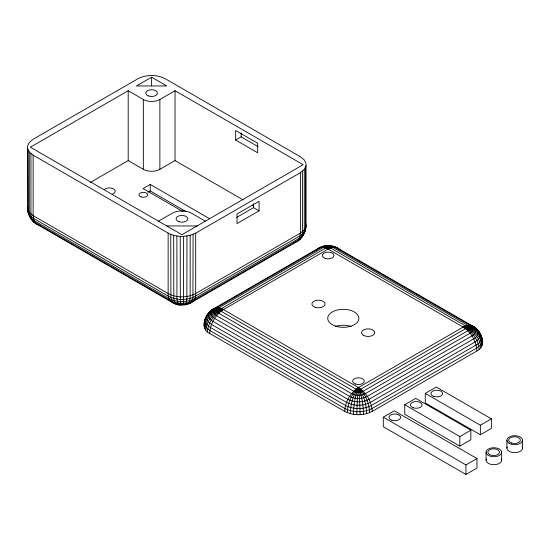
<?xml version="1.0" encoding="UTF-8"?>
<svg xmlns="http://www.w3.org/2000/svg" width="550" height="550" viewBox="0 0 550 550"><rect width="100%" height="100%" fill="white"/><g stroke="black" fill="none" stroke-linecap="round" stroke-linejoin="round"><path stroke-width="0.82" d="M204.043 326.466C203.679 319.667 207.178 312.847 212.898 309.169L319.303 247.741C324.72 244.908 331.595 244.908 337.012 247.741L473.722 326.673C481.594 331.341 487.231 345.737 476.946 350.941L372.24 411.393C363.811 415.8 353.121 415.8 344.692 411.393L209.681 333.444C202.482 330.289 203.184 321.124 206.862 315.583L206.463 316.814M356.764 414.645L357.376 398.454L358.462 387.53L463.169 327.078C466.586 324.988 471.845 324.122 474.636 327.656M353.423 414.301C353.664 405.206 354.998 395.986 358.462 387.53L223.451 309.581C215.751 304.157 207.577 311.953 205.219 319.124C204.738 322.795 207.542 325.827 210.506 327.525L345.517 405.467C353.444 409.612 363.488 409.612 371.408 405.467L476.114 345.022C486.042 340.478 479.442 328.776 472.024 325.689M350.233 413.634C350.57 404.449 353.052 395.051 358.462 387.53C366.499 392.624 371.841 401.885 372.24 411.393M347.291 412.651C347.676 403.329 351.532 393.882 358.462 387.53C365.399 393.882 369.256 403.329 369.641 412.651M209.681 333.444C210.072 323.936 215.421 314.676 223.451 309.581L328.157 249.129L332.867 247.369L337.012 247.741M344.692 411.393C345.084 401.885 350.433 392.624 358.462 387.53C363.88 395.051 366.362 404.449 366.699 413.634M207.494 331.939C207.893 322.252 214.699 313.418 223.451 309.581L217.999 308.337L213.194 309.155L209.928 311.623L207.157 315.012M205.796 330.241C206.174 320.403 214.301 312.201 223.451 309.581L217.415 308.914L212.107 310.248C209.612 312.991 211.619 317.034 214.596 318.416L349.607 396.364C355.032 399.197 361.9 399.197 367.317 396.364L472.024 335.913C475.743 334.373 477.07 329.058 473.426 326.652L468.627 325.834L463.169 327.078L328.157 249.129L323.448 247.369L319.303 247.741M204.634 328.398C204.964 318.491 214.17 311.032 223.451 309.581C218.446 308.846 213.022 309.746 209.041 313.032C207.453 316.346 210.004 319.832 212.898 321.358L347.909 399.307C354.372 402.683 362.56 402.683 369.016 399.307L473.722 338.855C485.203 332.069 471.316 323.104 463.169 327.078C471.199 332.179 476.547 341.433 476.946 350.941M204.71 321.901L204.923 319.859L206.064 318.044M305.442 167.613L305.442 228.064L305.154 230.78L304.012 232.595L300.19 235.751L195.484 296.196C187.186 300.541 176.653 300.541 168.355 296.196L33.344 218.247C29.796 216.37 27.307 212.726 27.5 208.636L27.5 146.224L29.253 142.45L33.131 139.246L137.837 78.801C146.266 74.394 156.956 74.394 165.385 78.801L300.396 156.75L304.281 159.947L306.034 163.721L306.034 226.133C305.718 232.265 302.342 238.143 297.179 241.471L190.774 302.899L187.213 304.343L182.772 304.982L183.219 304.411L183.59 299.399L183.617 236.356L190.156 235.345L195.697 233.104L300.396 172.659L304.281 169.455L306.034 165.681M306.034 226.133L304.281 229.907L300.396 233.104L195.697 293.556C187.268 297.962 176.577 297.962 168.142 293.556L33.131 215.607L29.253 212.41L27.5 208.636M305.078 230.856C305.903 228.133 306.384 224.984 305.442 222.241M326.858 246.228L327.305 245.657L328.157 249.129C331.581 245.451 337.219 246.489 340.086 250.195M27.796 211.379C28.916 216.473 31.948 221.141 36.355 223.974L173.064 302.899C175.319 303.724 179.444 306.116 181.342 304.384M329.457 246.228L329.003 245.657L328.157 249.129C324.734 245.451 319.089 246.489 316.222 250.195M208.457 313.988L209.633 311.946L212.898 309.169M297.179 241.471L301.916 237.222L304.858 231.516L302.919 235.627L300.149 239.016L298.698 239.938M293.507 242.907L295.481 242.454L297.969 240.391M296.883 241.484C300.712 239.834 302.631 235.606 302.582 231.605L302.582 171.153M128.191 90.729L30.374 147.201L181.919 234.699L303.153 164.704L175.031 90.729L159.878 99.481A11.688 6.751 0 0 1 143.344 99.481L128.191 90.729L128.191 160.579L90.399 182.401M151.614 77.206L136.455 85.958L166.767 85.958L151.614 77.206L151.614 85.766M128.191 160.579L143.344 169.331A11.688 6.751 0 0 0 159.878 169.331L175.031 160.579L243.169 199.918M209.509 218.659L150.233 184.442L143.069 188.574L183.081 211.674M235.647 140.044L257.689 152.769L257.689 143.227L235.647 130.501L235.647 140.044L241.161 136.861L258.06 146.623M148.088 192.191L150.233 190.953L185.797 211.482M158.496 221.176L172.274 213.221A13.64 7.872 0 0 1 191.565 213.221L205.343 221.176M236.658 217.408L253.557 207.653L259.071 210.836L259.071 201.286L237.029 214.019L237.029 223.561L259.071 210.836M383.288 417.182L394.309 410.822L476.967 458.542L476.967 468.091L465.946 474.451L383.288 426.731L383.288 417.182L465.946 464.908L476.967 458.542M404.738 404.745L415.759 398.379L470.862 430.196L470.862 439.739L459.841 446.105L404.738 414.288L404.738 404.745L459.841 436.556L470.862 430.196M425.253 393.388L436.274 387.021L491.377 418.839L491.377 428.381L480.356 434.748L425.253 402.93L425.253 393.388L480.356 425.205L491.377 418.839M319.598 247.754L321.846 247.005M189.461 303.201L190.774 302.899M187.509 303.985C192.562 303.394 196.137 298.629 195.697 293.556L195.697 233.104M322.864 246.304L327.305 245.657M324.913 245.871L326.432 246.373L328.157 249.129L329.587 247.603L332.276 246.166L336.717 247.754M166.767 225.947L197.072 225.947M27.5 148.184L29.253 151.958L33.131 155.155L168.142 233.104C172.844 235.696 178.303 236.555 183.617 236.356M183.012 304.989L180.826 304.989L180.324 301.572L180.221 236.356M331.396 245.871L329.003 245.657M181.074 304.982L178.681 304.769L178.056 304.15L176.956 299.062L176.88 236.019M176.33 303.985C171.277 303.394 167.702 298.629 168.142 293.556L168.142 233.104M179.396 304.81L176.626 304.343L173.36 302.885L172.239 301.538L170.912 297.44L170.748 234.362M40.019 225.404C34.444 223.919 29.281 218.618 28.669 212.788M173.064 302.899L174.377 303.201M252.051 205.047L253.536 205.899M475.729 328.577L476.987 329.443M478.163 331.485L479.758 333.08L480.157 334.311M36.651 223.988L33.385 221.519L32.491 220.11M31.549 219.12L30.271 217.016M36.355 223.974C33.199 221.588 30.621 218.371 30.951 214.108L30.951 153.656M480.941 336.146L481.704 337.356L481.917 339.398M28.669 214.019L30.099 216.459M481.986 340.079L482.577 342.004M482.577 343.97C483.67 333.479 472.883 326.102 463.169 327.078C471.921 330.914 478.734 339.749 479.126 349.442M27.5 206.676L27.796 209.454M28.373 213.283L28.091 150.116M481.986 345.902C481.656 335.988 472.457 328.529 463.169 327.078C469.026 326.178 475.661 327.683 479.462 332.509C481.257 336.263 478.376 340.202 475.097 341.921L370.397 402.373C363.096 406.189 353.836 406.189 346.534 402.373L211.523 324.424C208.794 322.857 206.202 320.066 206.649 316.683C210.519 311.548 217.181 309.299 223.451 309.581C215.126 309.98 206.346 315.171 204.339 323.689L206.064 327.408L209.887 330.557L344.898 408.506C353.203 412.851 363.729 412.851 372.034 408.506L476.733 348.061L480.556 344.905L482.281 341.192C480.274 332.668 471.501 327.484 463.169 327.078C472.326 329.697 480.446 337.906 480.824 347.744M363.509 414.301C363.268 405.206 361.934 395.986 358.462 387.53L359.556 398.454L360.161 414.645M522.5 440.179L522.5 448.133M506.914 440.179L506.914 448.133M501.648 452.237A7.796 4.496 0 0 1 489.954 456.129A7.796 4.496 0 0 1 489.954 448.339A7.796 4.496 0 0 1 501.648 452.237L501.648 460.185M486.062 452.237L486.062 460.185M480.356 425.205L480.356 434.748M465.946 464.908L465.946 474.451M459.841 436.556L459.841 446.105M304.281 169.455L304.281 229.907L303.215 235.063L299.564 238.067L194.865 298.519C186.945 302.658 176.894 302.658 168.974 298.519L33.962 220.571L30.319 217.559L29.253 212.41L29.253 151.958M300.396 172.659L300.396 233.104L299.564 238.067L298.554 239.992L193.847 300.444C186.546 304.26 177.292 304.26 169.991 300.444L34.98 222.496L33.962 220.571L33.131 215.607L33.131 155.155M253.557 203.679L253.557 207.653M241.161 132.887L241.161 136.861M193.098 234.362L192.926 297.44L192.417 299.702L190.479 302.885L183.219 304.411L175.615 303.634L174.185 300.623L173.814 298.403L173.683 235.345M190.156 235.345L190.156 295.797C189.97 298.726 190.066 302.624 187.213 304.343L184.442 304.81L185.164 304.769L186.285 302.968L186.883 299.062L186.966 236.019M175.031 90.729L175.031 160.579M159.878 99.481L159.878 169.331M150.233 184.442L150.233 190.953M143.344 99.481L143.344 169.331M335.521 326.446A15.586 8.999 0 0 1 351.106 326.446M104.328 189.599A5.844 3.376 0 0 1 113.52 188.897A5.844 3.376 0 0 1 112.31 194.205M522.232 446.971A7.796 4.496 0 0 1 514.704 452.636A7.796 4.496 0 0 1 507.183 446.971M501.38 459.023A7.796 4.496 0 0 1 493.852 464.688A7.796 4.496 0 0 1 486.324 459.023M214.046 310.255L214.046 313.17L216.569 315.686L351.574 393.635C355.795 395.842 361.137 395.842 365.351 393.635L470.058 333.19C473.674 331.76 473.674 326.659 470.058 325.236L335.046 247.287L330.681 245.829L328.157 249.129L326.728 247.603L324.039 246.166L321.269 247.287L216.569 307.739L214.046 310.255M217.016 309.547L217.016 311.534L218.742 313.259L353.753 391.208C356.634 392.714 360.291 392.714 363.179 391.208L467.878 330.756C470.353 329.787 470.353 326.294 467.878 325.318L332.867 247.369C329.986 245.864 326.329 245.864 323.448 247.369L218.742 307.821L217.016 309.547M220.186 309.32L220.186 310.331L221.066 311.204L356.07 389.152L358.174 389.716L360.855 389.152L465.561 328.701L466.538 327.491L465.561 325.937L330.55 247.995L328.453 247.424L325.765 247.995L220.186 309.32M335.521 326.123A15.586 8.999 0 0 0 358.896 318.333A15.586 8.999 0 0 0 335.521 310.537A15.586 8.999 0 0 0 335.521 326.123M363.426 335.349A6.628 3.822 0 0 0 374.509 333.637A6.628 3.822 0 0 0 366.396 328.955A6.628 3.822 0 0 0 363.426 335.349M315.198 307.326A6.628 3.822 0 0 0 325.139 304.012A6.628 3.822 0 0 0 315.198 300.699A6.628 3.822 0 0 0 315.198 307.326M325.071 258.363A5.844 3.376 0 0 0 334.001 255.606A5.844 3.376 0 0 0 325.401 252.519A5.844 3.376 0 0 0 325.071 258.363M355.369 384.024A5.844 3.376 0 0 0 364.306 381.288A5.844 3.376 0 0 0 355.726 378.187A5.844 3.376 0 0 0 355.369 384.024M148.431 95.948A5.844 3.376 0 0 0 157.451 93.287A5.844 3.376 0 0 0 148.954 90.111A5.844 3.376 0 0 0 148.431 95.948M178.998 221.712A5.844 3.376 0 0 0 187.763 218.79A5.844 3.376 0 0 0 178.998 215.868A5.844 3.376 0 0 0 178.998 221.712M141.199 196.928A4.283 2.475 0 0 0 147.634 194.782A4.283 2.475 0 0 0 141.199 192.637A4.283 2.475 0 0 0 141.199 196.928M509.197 443.362A7.796 4.496 0 0 0 522.232 441.348A7.796 4.496 0 0 0 512.689 435.834A7.796 4.496 0 0 0 509.197 443.362M511.589 443.053A5.844 3.376 0 0 0 520.355 440.131A5.844 3.376 0 0 0 511.589 437.209A5.844 3.376 0 0 0 511.589 443.053M489.521 454.568A5.844 3.376 0 0 0 499.304 453.056A5.844 3.376 0 0 0 492.147 448.924A5.844 3.376 0 0 0 489.521 454.568M391.882 420.276A5.844 3.376 0 0 0 400.647 417.354A5.844 3.376 0 0 0 391.882 414.432A5.844 3.376 0 0 0 391.882 420.276M413.332 407.832A5.844 3.376 0 0 0 422.098 404.91A5.844 3.376 0 0 0 413.332 401.988A5.844 3.376 0 0 0 413.332 407.832M433.84 396.474A5.844 3.376 0 0 0 442.612 393.553A5.844 3.376 0 0 0 433.84 390.631A5.844 3.376 0 0 0 433.84 396.474"/></g></svg>
